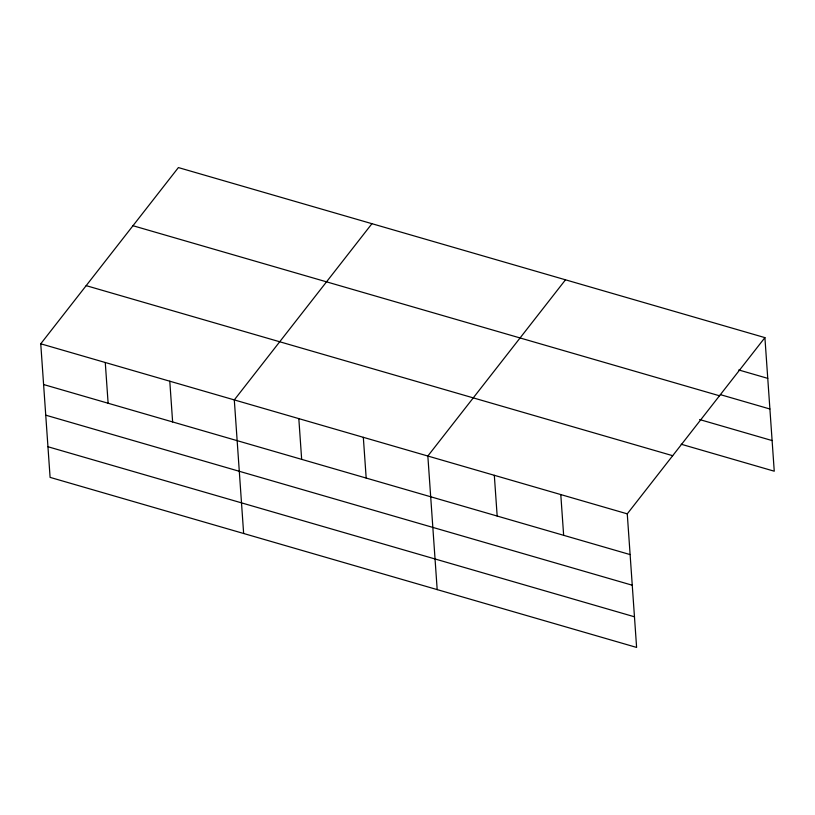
<?xml version="1.0" encoding="UTF-8"?>
<svg xmlns="http://www.w3.org/2000/svg" width="815" height="815" viewBox="0 0 815 815"><rect width="100%" height="100%" fill="white"/><g stroke="black" fill="none" stroke-linecap="round" stroke-linejoin="round"><path stroke-width="1.22" d="M764.908 337.624L627.265 513.847L636.607 647.426L50.092 477.376L40.75 343.798L178.393 167.574L764.908 337.624L774.25 471.202L681.187 444.226M371.946 223.687L234.302 399.91L243.644 533.489M565.498 279.81L427.844 456.023L437.186 589.612M738.757 369.959L767.761 378.364M720.348 394.633L769.9 408.998M132.977 225.724L719.482 395.774M699.596 419.542L772.111 440.569M86.176 285.647L672.681 455.697M40.75 343.798L627.265 513.847M43.602 384.537L630.107 554.587M45.742 415.171L632.257 585.221M47.953 446.742L634.457 616.792M560.791 494.573L563.644 535.312M494.318 475.298L497.17 516.038M363.327 437.319L366.18 478.059M298.82 418.615L301.662 459.354M169.785 381.206L172.627 421.946M105.267 362.502L108.12 403.242"/></g></svg>
